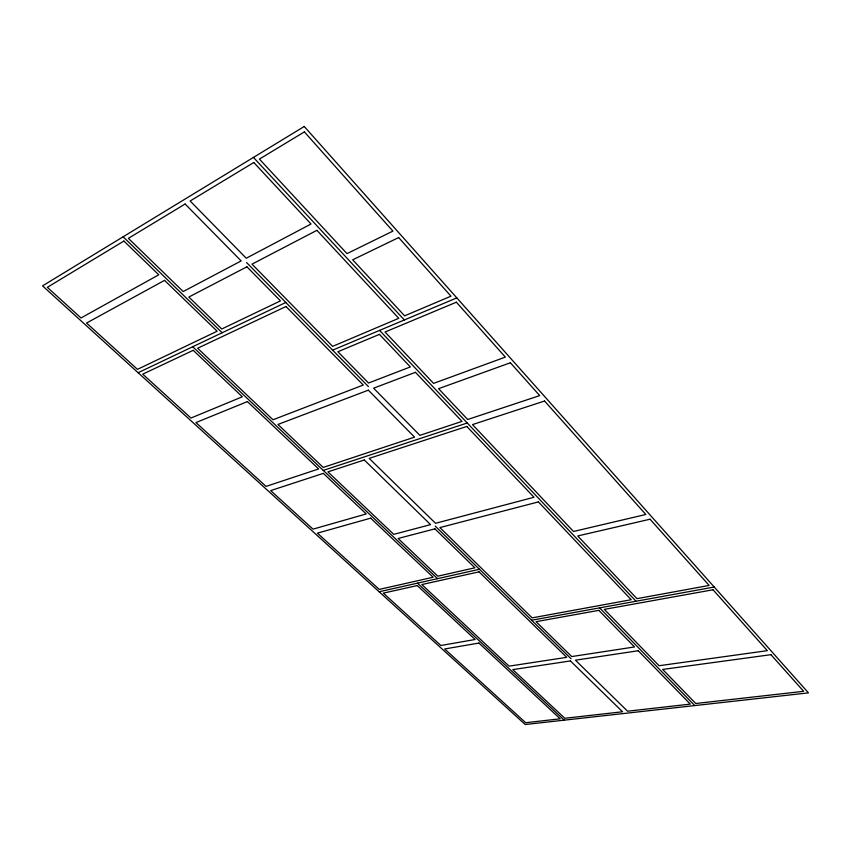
<?xml version="1.0" encoding="UTF-8"?>
<svg xmlns="http://www.w3.org/2000/svg" width="851" height="851" viewBox="0 0 851 851"><rect width="100%" height="100%" fill="white"/><g stroke="black" fill="none" stroke-linecap="round" stroke-linejoin="round"><path stroke-width="1.28" d="M138.107 372.717L285.808 302.477M332.635 350.155L456.817 297.882M323.284 470.412L467.252 422.99M379.131 591.753L479.443 569.276M531.62 620.23L714.234 587.03M417.511 583.158L564.234 720.159M192.73 346.74L437.552 578.659M123.129 236.791L222.154 332.741M435.233 526.099L571.074 658.759M246.577 262.534L368.44 386.609M599.625 607.859L694.746 705.575M379.578 330.39L636.027 601.242M253.449 157.414L404.363 319.965M304.233 126.48L42.55 285.872L525.216 724.52L808.45 692.874L304.233 126.48M123.895 241.046L47.348 287.33L81.005 317.966L158.775 274.788L123.895 241.046M185.124 204.017L128.373 238.344L183.188 291.553L241.141 260.927L185.124 204.017M253.789 162.498L190.135 200.996L246.247 258.236L311.03 224.004L253.789 162.498M304.371 131.905L259.417 159.094L346.995 253.641L392.907 231.11L304.371 131.905M164.541 280.362L86.568 323.029L137.479 369.366L217.122 331.22L164.541 280.362M246.918 266.799L188.848 297.042L221.76 328.997L280.458 300.882L246.918 266.799M316.912 230.334L252.024 264.14L332.613 346.357L398.779 318.306L316.912 230.334M398.662 237.557L352.697 259.8L404.608 315.838L450.987 296.18L398.662 237.557M193.209 350.325L142.745 374.153L190.954 418.032L242.333 396.779L193.209 350.325M286 306.509L197.634 348.24L272.99 419.756L363.281 385.035L286 306.509M379.429 334.369L337.89 351.74L368.547 383.014L410.342 366.941L379.429 334.369M456.37 302.211L385.046 332.018L433.574 383.386L505.356 357.101L456.37 302.211M247.418 401.587L195.943 422.575L266.055 486.4L318.646 468.944L247.418 401.587M368.345 390.173L277.947 424.447L323.231 467.422L414.554 437.127L368.345 390.173M415.448 372.323L373.61 388.184L419.862 435.361L461.997 421.383L415.448 372.323M510.398 362.76L438.573 388.684L467.688 419.5L539.715 395.598L510.398 362.76M323.327 473.379L270.671 490.601L313.019 529.141L366.228 513.951L323.327 473.379M364.281 459.987L327.922 471.88L393.758 534.354L430.574 524.62L364.281 459.987M466.805 426.447L369.174 458.381L435.531 523.301L534.002 497.261L466.805 426.447M544.555 401.023L472.496 424.585L573.489 531.481L645.813 514.483L544.555 401.023M370.674 518.153L317.412 533.141L379.238 589.413L433.148 577.233L370.674 518.153M434.935 528.865L398.098 538.47L437.839 576.18L474.89 567.808L434.935 528.865M538.406 501.909L439.893 527.577L532.173 617.869L631.219 599.71L538.406 501.909M650.047 519.216L577.712 535.96L636.952 598.657L709.138 585.435L650.047 519.216M417.288 585.573L383.322 593.126L440.871 645.505L475.124 639.495L417.288 585.573M479.028 571.851L421.851 584.563L509.079 666.152L566.723 657.334L479.028 571.851M598.838 610.358L536.066 621.666L571.734 656.568L634.538 646.951L598.838 610.358M713.021 589.775L604.316 609.369L659.057 665.727L767.357 650.664L713.021 589.775M478.943 643.058L444.669 648.973L525.695 722.712L560.203 718.818L478.943 643.058M570.425 660.94L512.77 669.609L564.819 718.287L622.56 711.766L570.425 660.94M638.239 650.749L575.436 660.185L627.581 711.202L690.31 704.117L638.239 650.749M770.932 654.674L662.674 669.439L695.767 703.5L803.642 691.32L770.932 654.674"/></g></svg>
